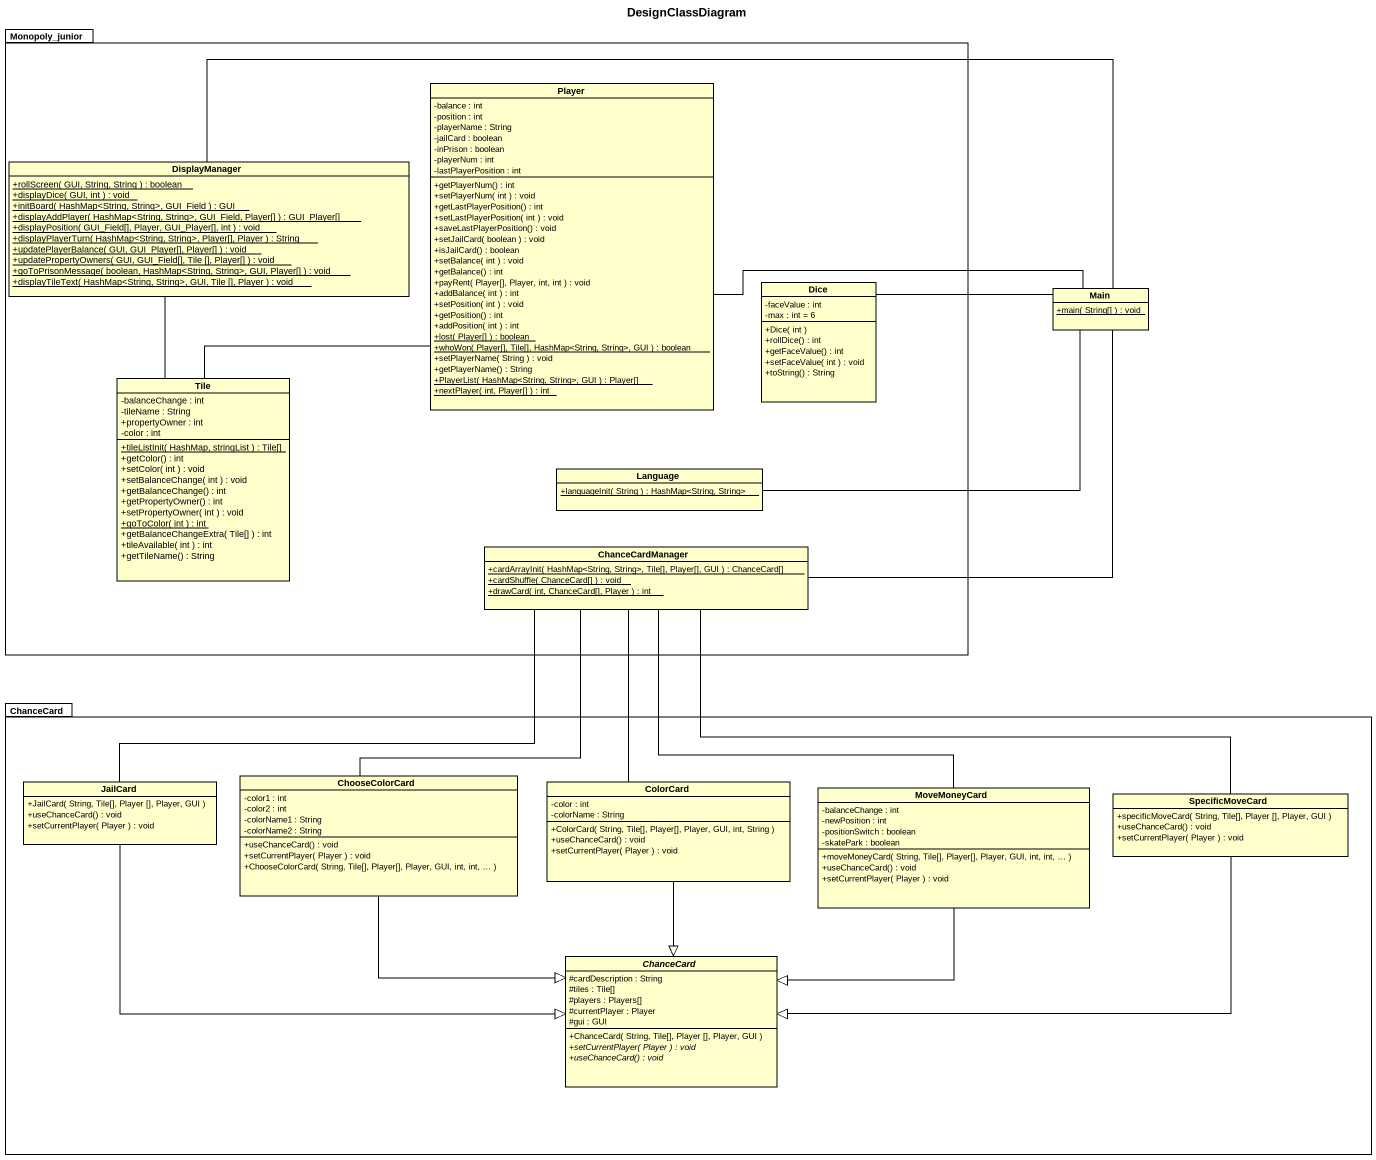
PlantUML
@startuml
title DesignClassDiagram
hide circle
hide empty members
skinparam classAttributeIconSize 0
package Monopoly_junior {
  class Player {
    -balance : int
    -position : int
    -playerName : String
    -jailCard : boolean
    -inPrison : boolean
    -playerNum : int
    -lastPlayerPosition : int
    +getPlayerNum() : int
    +setPlayerNum( int ) : void
    +getLastPlayerPosition() : int
    +setLastPlayerPosition( int ) : void
    +saveLastPlayerPosition() : void
    +setJailCard( boolean ) : void
    +isJailCard() : boolean
    +setBalance( int ) : void
    +getBalance() : int
    +payRent( Player[], Player, int, int ) : void
    +addBalance( int ) : int
    +setPosition( int ) : void
    +getPosition() : int
    +addPosition( int ) : int
    {static} +lost( Player[] ) : boolean
    {static} +whoWon( Player[], Tile[], HashMap<String, String>, GUI ) : boolean
    +setPlayerName( String ) : void
    +getPlayerName() : String
    {static} +PlayerList( HashMap<String, String>, GUI ) : Player[]
    {static} +nextPlayer( int, Player[] ) : int
  }
  class DisplayManager {
    {static} +rollScreen( GUI, String, String ) : boolean
    {static} +displayDice( GUI, int ) : void
    {static} +initBoard( HashMap<String, String>, GUI_Field ) : GUI
    {static} +displayAddPlayer( HashMap<String, String>, GUI_Field, Player[] ) : GUI_Player[]
    {static} +displayPosition( GUI_Field[], Player, GUI_Player[], int ) : void
    {static} +displayPlayerTurn( HashMap<String, String>, Player[], Player ) : String
    {static} +updatePlayerBalance( GUI, GUI_Player[], Player[] ) : void
    {static} +updatePropertyOwners( GUI, GUI_Field[], Tile [], Player[] ) : void
    {static} +goToPrisonMessage( boolean, HashMap<String, String>, GUI, Player[] ) : void
    {static} +displayTileText( HashMap<String, String>, GUI, Tile [], Player ) : void
  }
  class Dice {
    -faceValue : int
    -max : int = 6
    +Dice( int )
    +rollDice() : int
    +getFaceValue() : int
    +setFaceValue( int ) : void
    +toString() : String
  }
  class Tile {
    -balanceChange : int
    -tileName : String
    +propertyOwner : int
    -color : int
    {static} +tileListInit( HashMap, stringList ) : Tile[]
    +getColor() : int
    +setColor( int ) : void
    +setBalanceChange( int ) : void
    +getBalanceChange() : int
    +getPropertyOwner() : int
    +setPropertyOwner( int ) : void
    {static} +goToColor( int ) : int
    +getBalanceChangeExtra( Tile[] ) : int
    +tileAvailable( int ) : int
    +getTileName() : String
  }
  class Language {
    {static} +languageInit( String ) : HashMap<String, String>
  }
  class ChanceCardManager {
    {static} +cardArrayInit( HashMap<String, String>, Tile[], Player[], GUI ) : ChanceCard[]
    {static} +cardShuffle( ChanceCard[] ) : void
    {static} +drawCard( int, ChanceCard[], Player ) : int
  }
}
class Main {
  {static} +main( String[] ) : void
}
package ChanceCard {
  class JailCard {
    +JailCard( String, Tile[], Player [], Player, GUI )
    +useChanceCard() : void
    +setCurrentPlayer( Player ) : void
  }
  class ChooseColorCard {
    -color1 : int
    -color2 : int
    -colorName1 : String
    -colorName2 : String
    +useChanceCard() : void
    +setCurrentPlayer( Player ) : void
    +ChooseColorCard( String, Tile[], Player[], Player, GUI, int, int, … )
  }
  class ColorCard {
    -color : int
    -colorName : String
    +ColorCard( String, Tile[], Player[], Player, GUI, int, String )
    +useChanceCard() : void
    +setCurrentPlayer( Player ) : void
  }
  class MoveMoneyCard {
    -balanceChange : int
    -newPosition : int
    -positionSwitch : boolean
    -skatePark : boolean
    +moveMoneyCard( String, Tile[], Player[], Player, GUI, int, int, … )
    +useChanceCard() : void
    +setCurrentPlayer( Player ) : void
  }
  class SpecificMoveCard {
    +specificMoveCard( String, Tile[], Player [], Player, GUI )
    +useChanceCard() : void
    +setCurrentPlayer( Player ) : void
  }
  abstract class "ChanceCard" as ChanceCard_2 {
    #cardDescription : String
    #tiles : Tile[]
    #players : Players[]
    #currentPlayer : Player
    #gui : GUI
    +ChanceCard( String, Tile[], Player [], Player, GUI )
    {abstract} +setCurrentPlayer( Player ) : void
    {abstract} +useChanceCard() : void
  }
}
Player -right- Main
DisplayManager -right- Main
Dice -right- Main
Tile -up- Player
Tile -up- DisplayManager
Language -right- Main
ChanceCardManager -right- Main
JailCard -right- ChanceCardManager
JailCard -right-|> ChanceCard_2
ChooseColorCard -up- ChanceCardManager
ChooseColorCard --|> ChanceCard_2
ColorCard -up- ChanceCardManager
ColorCard --|> ChanceCard_2
MoveMoneyCard -up- ChanceCardManager
MoveMoneyCard --|> ChanceCard_2
SpecificMoveCard -left- ChanceCardManager
SpecificMoveCard -left-|> ChanceCard_2
@enduml
